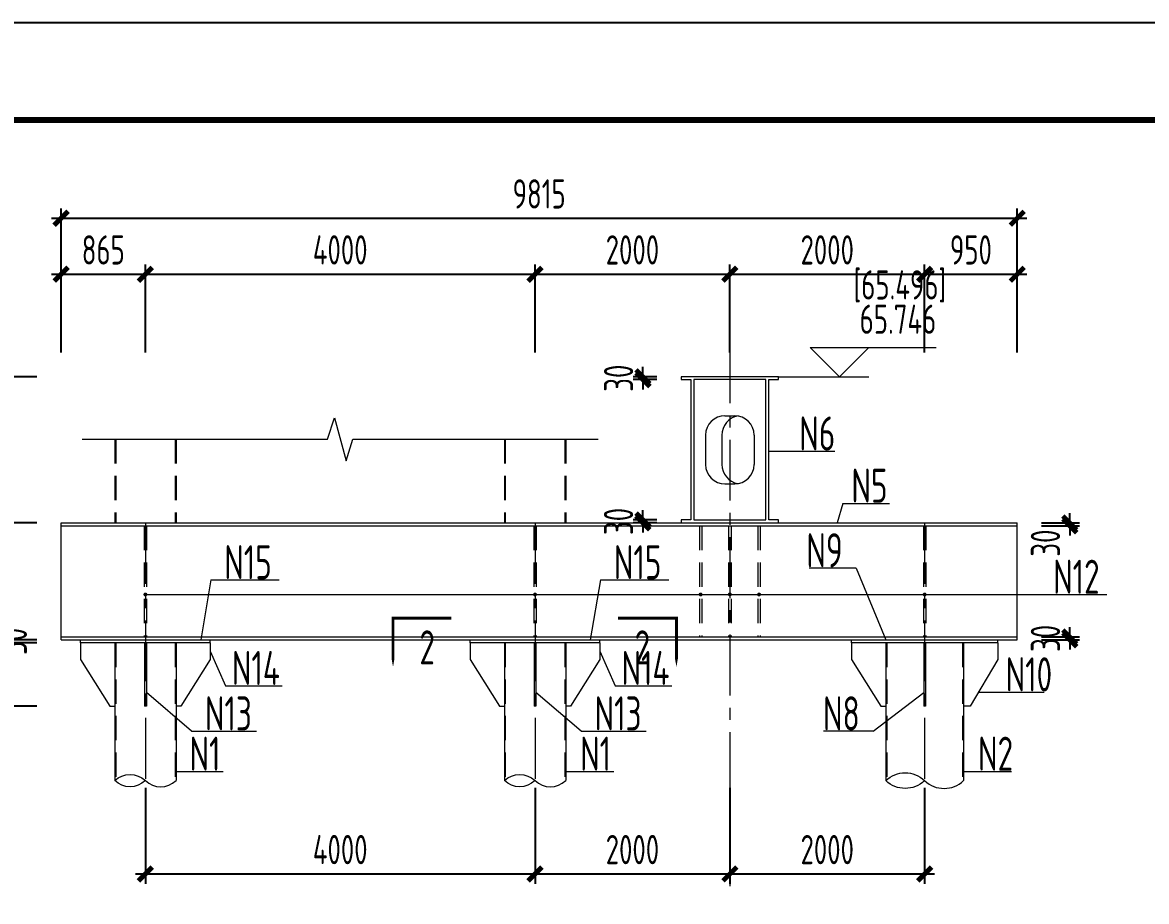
# Model space of a CAD drawing. Extents: x -2876908 to 633791, y -1383861 to 872234.
# Drawn here: x 246225 to 303922, y -527618 to -482523 of the extents above; entities that cross this region are included whole.
import ezdxf
from ezdxf.enums import TextEntityAlignment as Align

# ---------------------------------------------------------------- set-up
doc = ezdxf.new("R2010")
doc.units = 0
doc.header["$LTSCALE"] = 5
doc.header["$MEASUREMENT"] = 0
doc.linetypes.add('CENTER', pattern=[2, 1.25, -0.25, 0.25, -0.25])
doc.linetypes.add('DASHED', pattern=[0.75, 0.5, -0.25])
doc.layers.get('0').update_dxf_attribs({"linetype": 'CONTINUOUS', "lineweight": 25})
doc.layers.get('DEFPOINTS').update_dxf_attribs({"color": 35, "linetype": 'CONTINUOUS', "lineweight": 13})
for name, color, linetype, lineweight in [('1粗实线', 1, 'CONTINUOUS', 30), ('3中心线', 6, 'CENTER', 18), ('4虚线', 2, 'DASHED', 18), ('5标注', 3, 'CONTINUOUS', 15), ('6文本', 7, 'CONTINUOUS', 15), ('8轮廓线', 4, 'CONTINUOUS', 15), ('DIM', 3, 'CONTINUOUS', 0), ('HFZT', 5, 'CONTINUOUS', 15), ('REIND', 1, 'CONTINUOUS', 0), ('THIN', 7, 'CONTINUOUS', 0)]:
    doc.layers.add(name, color=color, linetype=linetype, lineweight=lineweight)
doc.styles.add('TSSD_Dimension', font='tssdeng.shx', dxfattribs={"width": 0.7, "bigfont": 'hztxt.shx'})
doc.styles.add('TSSD_NORM', font='tssdeng.shx', dxfattribs={"width": 0.7, "bigfont": 'hztxt.shx'})
doc.dimstyles.new('TSSD_100_100', dxfattribs={"dimtxt": 300, "dimasz": 100, "dimexe": 100, "dimexo": 250, "dimgap": 100, "dimtad": 1, "dimdec": 0, "dimzin": 0, "dimdsep": 46, "dimtxsty": 'TSSD_Dimension', "dimblk": 'ARCHTICK', "dimblk1": 'ARCHTICK', "dimblk2": 'ARCHTICK', "dimcen": 0, "dimdle": 100, "dimclrt": 7, "dimadec": 0, "dimazin": 0, "dimtfac": 1, "dimtdec": 0, "dimtix": 1, "dimtmove": 2, "dimatfit": 3, "dimfxl": 1, "dimtolj": 1, "dimtzin": 0, "dimarcsym": 0})

# ---------------------------------------------------------------- blocks, each defined once
blk = doc.blocks.new('施工设计图框')
at = {"color": 7, "linetype": 'Continuous'}
blk.add_lwpolyline([(-395.5, -13.5), (-395.5, 283.5), (24.5, 283.5), (24.5, -13.5), (-395.5, -13.5)], dxfattribs=at)
at = {"layer": '1粗实线', "color": 7, "linetype": 'Continuous', "const_width": 0.6}
blk.add_lwpolyline([(-370.5, -3.5), (-370.5, 273.5), (14.5, 273.5), (14.5, -3.5), (-370.5, -3.5)], dxfattribs=at)
at = {"layer": 'HFZT', "color": 2, "style": 'TSSD_NORM', "width": 0.7}
for tag, height, p in [('比例尺', 2.5, (7.25, 17.5)), ('图号', 2.5, (-20.49, 3.5)), ('日期', 2.5, (7.25, 3.5)), ('图名', 4, (-76.24, 0.75))]:
    blk.add_attdef(tag, text='', height=height, dxfattribs=at).set_placement(p, align=Align.MIDDLE)
blk = doc.blocks.new('_ArchTick')
at = {"color": 0, "linetype": 'ByBlock', "const_width": 0.5}
blk.add_lwpolyline([(-0.71, -0.71), (0.71, 0.71)], dxfattribs=at)
blk = doc.blocks.new('*D728')
at = {"layer": 'DEFPOINTS', "color": 0, "transparency": 16777216}
for p in [(252533, -520541), (272533, -520541), (272533, -526205)]:
    blk.add_point(p, dxfattribs=at)
at = {"layer": 'DIM', "color": 0, "lineweight": -2, "transparency": 16777216}
for p, q in [((252533, -521791), (252533, -526705)), ((272533, -521791), (272533, -526705)), ((252033, -526205), (273033, -526205))]:
    blk.add_line(p, q, dxfattribs=at)
at = {"layer": 'DIM', "color": 0, "lineweight": -2, "transparency": 16777216, "xscale": 500, "yscale": 500, "zscale": 500, "rotation": 180}
blk.add_blockref('_ArchTick', (252533, -526205), dxfattribs=at)
at = {"layer": 'DIM', "color": 0, "lineweight": -2, "transparency": 16777216, "xscale": 500, "yscale": 500, "zscale": 500}
blk.add_blockref('_ArchTick', (272533, -526205), dxfattribs=at)
at = {"layer": 'DIM', "color": 7, "transparency": 16777216, "insert": (262533, -524955), "char_height": 1500, "attachment_point": 5, "style": 'TSSD_Dimension'}
blk.add_mtext('\\A1;4000', dxfattribs=at)
blk = doc.blocks.new('*D729')
at = {"layer": 'DEFPOINTS', "color": 0, "transparency": 16777216}
for p in [(272533, -520541), (282533, -520541), (282533, -526205)]:
    blk.add_point(p, dxfattribs=at)
at = {"layer": 'DIM', "color": 0, "lineweight": -2, "transparency": 16777216}
for p, q in [((272533, -521791), (272533, -526705)), ((282533, -521791), (282533, -526705)), ((272033, -526205), (283033, -526205))]:
    blk.add_line(p, q, dxfattribs=at)
at = {"layer": 'DIM', "color": 0, "lineweight": -2, "transparency": 16777216, "xscale": 500, "yscale": 500, "zscale": 500, "rotation": 180}
blk.add_blockref('_ArchTick', (272533, -526205), dxfattribs=at)
at = {"layer": 'DIM', "color": 0, "lineweight": -2, "transparency": 16777216, "xscale": 500, "yscale": 500, "zscale": 500}
blk.add_blockref('_ArchTick', (282533, -526205), dxfattribs=at)
at = {"layer": 'DIM', "color": 7, "transparency": 16777216, "insert": (277533, -524955), "char_height": 1500, "attachment_point": 5, "style": 'TSSD_Dimension'}
blk.add_mtext('\\A1;2000', dxfattribs=at)
blk = doc.blocks.new('*D730')
at = {"layer": 'DEFPOINTS', "color": 0, "transparency": 16777216}
for p in [(282533, -520541), (292533, -520541), (292533, -526205)]:
    blk.add_point(p, dxfattribs=at)
at = {"layer": 'DIM', "color": 0, "lineweight": -2, "transparency": 16777216}
for p, q in [((282533, -521791), (282533, -526705)), ((292533, -521791), (292533, -526705)), ((282033, -526205), (293033, -526205))]:
    blk.add_line(p, q, dxfattribs=at)
at = {"layer": 'DIM', "color": 0, "lineweight": -2, "transparency": 16777216, "xscale": 500, "yscale": 500, "zscale": 500, "rotation": 180}
blk.add_blockref('_ArchTick', (282533, -526205), dxfattribs=at)
at = {"layer": 'DIM', "color": 0, "lineweight": -2, "transparency": 16777216, "xscale": 500, "yscale": 500, "zscale": 500}
blk.add_blockref('_ArchTick', (292533, -526205), dxfattribs=at)
at = {"layer": 'DIM', "color": 7, "transparency": 16777216, "insert": (287533, -524955), "char_height": 1500, "attachment_point": 5, "style": 'TSSD_Dimension'}
blk.add_mtext('\\A1;2000', dxfattribs=at)
blk = doc.blocks.new('*D738')
at = {"layer": 'DEFPOINTS', "color": 0, "transparency": 16777216}
for p in [(248208, -514346), (244455, -517596), (248208, -517596)]:
    blk.add_point(p, dxfattribs=at)
at = {"layer": 'DIM', "color": 0, "lineweight": -2, "transparency": 16777216}
for p, q in [((244455, -513846), (244455, -518096)), ((246958, -514346), (243955, -514346)), ((246958, -517596), (243955, -517596))]:
    blk.add_line(p, q, dxfattribs=at)
at = {"layer": 'DIM', "color": 0, "lineweight": -2, "transparency": 16777216, "xscale": 500, "yscale": 500, "zscale": 500}
for p, rotation in [((244455, -514346), 90), ((244455, -517596), 270)]:
    blk.add_blockref('_ArchTick', p, dxfattribs=dict(at, rotation=rotation))
at = {"layer": 'DIM', "color": 7, "transparency": 16777216, "insert": (243205, -515971), "char_height": 1500, "attachment_point": 5, "rotation": 90, "style": 'TSSD_Dimension'}
blk.add_mtext('\\A1;650', dxfattribs=at)
blk = doc.blocks.new('*D739')
at = {"layer": 'DEFPOINTS', "color": 0, "transparency": 16777216}
for p in [(244455, -514346), (248208, -514196), (248208, -514346)]:
    blk.add_point(p, dxfattribs=at)
at = {"layer": 'DIM', "color": 0, "lineweight": -2, "transparency": 16777216}
for p, q in [((244455, -514196), (244455, -513696)), ((246958, -514196), (243955, -514196)), ((246958, -514346), (243955, -514346)), ((244455, -514196), (244455, -514346)), ((244455, -514346), (244455, -514846))]:
    blk.add_line(p, q, dxfattribs=at)
at = {"layer": 'DIM', "color": 0, "lineweight": -2, "transparency": 16777216, "xscale": 500, "yscale": 500, "zscale": 500}
for p, rotation in [((244455, -514196), 270), ((244455, -514346), 90)]:
    blk.add_blockref('_ArchTick', p, dxfattribs=dict(at, rotation=rotation))
at = {"layer": 'DIM', "color": 7, "transparency": 16777216, "insert": (245705, -514271), "char_height": 1500, "attachment_point": 5, "rotation": 90, "style": 'TSSD_Dimension'}
blk.add_mtext('\\A1;30', dxfattribs=at)
blk = doc.blocks.new('*D740')
at = {"layer": 'DEFPOINTS', "color": 0, "transparency": 16777216}
for p in [(244455, -508196), (248208, -508196), (248208, -514196)]:
    blk.add_point(p, dxfattribs=at)
at = {"layer": 'DIM', "color": 0, "lineweight": -2, "transparency": 16777216}
for p, q in [((244455, -514696), (244455, -507696)), ((246958, -508196), (243955, -508196)), ((246958, -514196), (243955, -514196))]:
    blk.add_line(p, q, dxfattribs=at)
at = {"layer": 'DIM', "color": 0, "lineweight": -2, "transparency": 16777216, "xscale": 500, "yscale": 500, "zscale": 500}
for p, rotation in [((244455, -508196), 90), ((244455, -514196), 270)]:
    blk.add_blockref('_ArchTick', p, dxfattribs=dict(at, rotation=rotation))
at = {"layer": 'DIM', "color": 7, "transparency": 16777216, "insert": (243205, -511196), "char_height": 1500, "attachment_point": 5, "rotation": 90, "style": 'TSSD_Dimension'}
blk.add_mtext('\\A1;1200', dxfattribs=at)
blk = doc.blocks.new('*D741')
at = {"layer": 'DEFPOINTS', "color": 0, "transparency": 16777216}
for p in [(244455, -500696), (248208, -500696), (248208, -508196)]:
    blk.add_point(p, dxfattribs=at)
at = {"layer": 'DIM', "color": 0, "lineweight": -2, "transparency": 16777216}
for p, q in [((244455, -508696), (244455, -500196)), ((246958, -500696), (243955, -500696)), ((246958, -508196), (243955, -508196))]:
    blk.add_line(p, q, dxfattribs=at)
at = {"layer": 'DIM', "color": 0, "lineweight": -2, "transparency": 16777216, "xscale": 500, "yscale": 500, "zscale": 500}
for p, rotation in [((244455, -500696), 90), ((244455, -508196), 270)]:
    blk.add_blockref('_ArchTick', p, dxfattribs=dict(at, rotation=rotation))
at = {"layer": 'DIM', "color": 7, "transparency": 16777216, "insert": (243205, -504446), "char_height": 1500, "attachment_point": 5, "rotation": 90, "style": 'TSSD_Dimension'}
blk.add_mtext('\\A1;1500', dxfattribs=at)
blk = doc.blocks.new('*D742')
at = {"layer": 'DEFPOINTS', "color": 0, "transparency": 16777216}
for p in [(252533, -495440), (248208, -500696), (252533, -500696)]:
    blk.add_point(p, dxfattribs=at)
at = {"layer": 'DIM', "color": 0, "lineweight": -2, "transparency": 16777216}
for p, q in [((248208, -499446), (248208, -494940)), ((252533, -499446), (252533, -494940)), ((247708, -495440), (253033, -495440))]:
    blk.add_line(p, q, dxfattribs=at)
at = {"layer": 'DIM', "color": 0, "lineweight": -2, "transparency": 16777216, "xscale": 500, "yscale": 500, "zscale": 500, "rotation": 180}
blk.add_blockref('_ArchTick', (248208, -495440), dxfattribs=at)
at = {"layer": 'DIM', "color": 0, "lineweight": -2, "transparency": 16777216, "xscale": 500, "yscale": 500, "zscale": 500}
blk.add_blockref('_ArchTick', (252533, -495440), dxfattribs=at)
at = {"layer": 'DIM', "color": 7, "transparency": 16777216, "insert": (250371, -494190), "char_height": 1500, "attachment_point": 5, "style": 'TSSD_Dimension'}
blk.add_mtext('\\A1;865', dxfattribs=at)
blk = doc.blocks.new('*D743')
at = {"layer": 'DEFPOINTS', "color": 0, "transparency": 16777216}
for p in [(272533, -495440), (252533, -500696), (272533, -500696)]:
    blk.add_point(p, dxfattribs=at)
at = {"layer": 'DIM', "color": 0, "lineweight": -2, "transparency": 16777216}
for p, q in [((252533, -499446), (252533, -494940)), ((272533, -499446), (272533, -494940)), ((252033, -495440), (273033, -495440))]:
    blk.add_line(p, q, dxfattribs=at)
at = {"layer": 'DIM', "color": 0, "lineweight": -2, "transparency": 16777216, "xscale": 500, "yscale": 500, "zscale": 500, "rotation": 180}
blk.add_blockref('_ArchTick', (252533, -495440), dxfattribs=at)
at = {"layer": 'DIM', "color": 0, "lineweight": -2, "transparency": 16777216, "xscale": 500, "yscale": 500, "zscale": 500}
blk.add_blockref('_ArchTick', (272533, -495440), dxfattribs=at)
at = {"layer": 'DIM', "color": 7, "transparency": 16777216, "insert": (262533, -494190), "char_height": 1500, "attachment_point": 5, "style": 'TSSD_Dimension'}
blk.add_mtext('\\A1;4000', dxfattribs=at)
blk = doc.blocks.new('*D744')
at = {"layer": 'DEFPOINTS', "color": 0, "transparency": 16777216}
for p in [(282533, -495440), (272533, -500696), (282533, -500696)]:
    blk.add_point(p, dxfattribs=at)
at = {"layer": 'DIM', "color": 0, "lineweight": -2, "transparency": 16777216}
for p, q in [((272533, -499446), (272533, -494940)), ((282533, -499446), (282533, -494940)), ((272033, -495440), (283033, -495440))]:
    blk.add_line(p, q, dxfattribs=at)
at = {"layer": 'DIM', "color": 0, "lineweight": -2, "transparency": 16777216, "xscale": 500, "yscale": 500, "zscale": 500, "rotation": 180}
blk.add_blockref('_ArchTick', (272533, -495440), dxfattribs=at)
at = {"layer": 'DIM', "color": 0, "lineweight": -2, "transparency": 16777216, "xscale": 500, "yscale": 500, "zscale": 500}
blk.add_blockref('_ArchTick', (282533, -495440), dxfattribs=at)
at = {"layer": 'DIM', "color": 7, "transparency": 16777216, "insert": (277533, -494190), "char_height": 1500, "attachment_point": 5, "style": 'TSSD_Dimension'}
blk.add_mtext('\\A1;2000', dxfattribs=at)
blk = doc.blocks.new('*D745')
at = {"layer": 'DEFPOINTS', "color": 0, "transparency": 16777216}
for p in [(292533, -495440), (282533, -500696), (292533, -500696)]:
    blk.add_point(p, dxfattribs=at)
at = {"layer": 'DIM', "color": 0, "lineweight": -2, "transparency": 16777216}
for p, q in [((282533, -499446), (282533, -494940)), ((292533, -499446), (292533, -494940)), ((282033, -495440), (293033, -495440))]:
    blk.add_line(p, q, dxfattribs=at)
at = {"layer": 'DIM', "color": 0, "lineweight": -2, "transparency": 16777216, "xscale": 500, "yscale": 500, "zscale": 500, "rotation": 180}
blk.add_blockref('_ArchTick', (282533, -495440), dxfattribs=at)
at = {"layer": 'DIM', "color": 0, "lineweight": -2, "transparency": 16777216, "xscale": 500, "yscale": 500, "zscale": 500}
blk.add_blockref('_ArchTick', (292533, -495440), dxfattribs=at)
at = {"layer": 'DIM', "color": 7, "transparency": 16777216, "insert": (287533, -494190), "char_height": 1500, "attachment_point": 5, "style": 'TSSD_Dimension'}
blk.add_mtext('\\A1;2000', dxfattribs=at)
blk = doc.blocks.new('*D746')
at = {"layer": 'DEFPOINTS', "color": 0, "transparency": 16777216}
for p in [(297283, -495440), (292533, -500696), (297283, -500696)]:
    blk.add_point(p, dxfattribs=at)
at = {"layer": 'DIM', "color": 0, "lineweight": -2, "transparency": 16777216}
for p, q in [((292533, -499446), (292533, -494940)), ((297283, -499446), (297283, -494940)), ((292033, -495440), (297783, -495440))]:
    blk.add_line(p, q, dxfattribs=at)
at = {"layer": 'DIM', "color": 0, "lineweight": -2, "transparency": 16777216, "xscale": 500, "yscale": 500, "zscale": 500, "rotation": 180}
blk.add_blockref('_ArchTick', (292533, -495440), dxfattribs=at)
at = {"layer": 'DIM', "color": 0, "lineweight": -2, "transparency": 16777216, "xscale": 500, "yscale": 500, "zscale": 500}
blk.add_blockref('_ArchTick', (297283, -495440), dxfattribs=at)
at = {"layer": 'DIM', "color": 7, "transparency": 16777216, "insert": (294908, -494190), "char_height": 1500, "attachment_point": 5, "style": 'TSSD_Dimension'}
blk.add_mtext('\\A1;950', dxfattribs=at)
blk = doc.blocks.new('*D747')
at = {"layer": 'DEFPOINTS', "color": 0, "transparency": 16777216}
for p in [(297283, -492568), (248208, -500696), (297283, -500696)]:
    blk.add_point(p, dxfattribs=at)
at = {"layer": 'DIM', "color": 0, "lineweight": -2, "transparency": 16777216}
for p, q in [((248208, -499446), (248208, -492068)), ((297283, -499446), (297283, -492068)), ((247708, -492568), (297783, -492568))]:
    blk.add_line(p, q, dxfattribs=at)
at = {"layer": 'DIM', "color": 0, "lineweight": -2, "transparency": 16777216, "xscale": 500, "yscale": 500, "zscale": 500, "rotation": 180}
blk.add_blockref('_ArchTick', (248208, -492568), dxfattribs=at)
at = {"layer": 'DIM', "color": 0, "lineweight": -2, "transparency": 16777216, "xscale": 500, "yscale": 500, "zscale": 500}
blk.add_blockref('_ArchTick', (297283, -492568), dxfattribs=at)
at = {"layer": 'DIM', "color": 7, "transparency": 16777216, "insert": (272746, -491318), "char_height": 1500, "attachment_point": 5, "style": 'TSSD_Dimension'}
blk.add_mtext('\\A1;9815', dxfattribs=at)
blk = doc.blocks.new('*D748')
at = {"layer": 'DEFPOINTS', "color": 0, "transparency": 16777216}
for p in [(297283, -508196), (297283, -508346), (299983, -508346)]:
    blk.add_point(p, dxfattribs=at)
at = {"layer": 'DIM', "color": 0, "lineweight": -2, "transparency": 16777216}
for p, q in [((299983, -508196), (299983, -507696)), ((298533, -508196), (300483, -508196)), ((299983, -508196), (299983, -508346)), ((298533, -508346), (300483, -508346)), ((299983, -508346), (299983, -508846))]:
    blk.add_line(p, q, dxfattribs=at)
at = {"layer": 'DIM', "color": 0, "lineweight": -2, "transparency": 16777216, "xscale": 500, "yscale": 500, "zscale": 500}
for p, rotation in [((299983, -508196), 270), ((299983, -508346), 90)]:
    blk.add_blockref('_ArchTick', p, dxfattribs=dict(at, rotation=rotation))
at = {"layer": 'DIM', "color": 7, "transparency": 16777216, "insert": (298733, -509232), "char_height": 1500, "attachment_point": 5, "rotation": 90, "style": 'TSSD_Dimension'}
blk.add_mtext('\\A1;30', dxfattribs=at)
blk = doc.blocks.new('*D749')
at = {"layer": 'DEFPOINTS', "color": 0, "transparency": 16777216}
for p in [(297283, -514046), (297283, -514196), (299983, -514196)]:
    blk.add_point(p, dxfattribs=at)
at = {"layer": 'DIM', "color": 0, "lineweight": -2, "transparency": 16777216}
for p, q in [((298533, -514046), (300483, -514046)), ((299983, -514046), (299983, -513546)), ((299983, -514046), (299983, -514196)), ((298533, -514196), (300483, -514196)), ((299983, -514196), (299983, -514696))]:
    blk.add_line(p, q, dxfattribs=at)
at = {"layer": 'DIM', "color": 0, "lineweight": -2, "transparency": 16777216, "xscale": 500, "yscale": 500, "zscale": 500}
for p, rotation in [((299983, -514046), 270), ((299983, -514196), 90)]:
    blk.add_blockref('_ArchTick', p, dxfattribs=dict(at, rotation=rotation))
at = {"layer": 'DIM', "color": 7, "transparency": 16777216, "insert": (298733, -514121), "char_height": 1500, "attachment_point": 5, "rotation": 90, "style": 'TSSD_Dimension'}
blk.add_mtext('\\A1;30', dxfattribs=at)
blk = doc.blocks.new('*D750')
at = {"layer": 'DEFPOINTS', "color": 0, "transparency": 16777216}
for p in [(278071, -508196), (280033, -508046), (280033, -508196)]:
    blk.add_point(p, dxfattribs=at)
at = {"layer": 'DIM', "color": 0, "lineweight": -2, "transparency": 16777216}
for p, q in [((278071, -508046), (278071, -507546)), ((278783, -508046), (277571, -508046)), ((278783, -508196), (277571, -508196)), ((278071, -508046), (278071, -508196)), ((278071, -508196), (278071, -508696))]:
    blk.add_line(p, q, dxfattribs=at)
at = {"layer": 'DIM', "color": 0, "lineweight": -2, "transparency": 16777216, "xscale": 500, "yscale": 500, "zscale": 500}
for p, rotation in [((278071, -508046), 270), ((278071, -508196), 90)]:
    blk.add_blockref('_ArchTick', p, dxfattribs=dict(at, rotation=rotation))
at = {"layer": 'DIM', "color": 7, "transparency": 16777216, "insert": (276821, -508121), "char_height": 1500, "attachment_point": 5, "rotation": 90, "style": 'TSSD_Dimension'}
blk.add_mtext('\\A1;30', dxfattribs=at)
blk = doc.blocks.new('*D751')
at = {"layer": 'DEFPOINTS', "color": 0, "transparency": 16777216}
for p in [(280033, -500696), (278071, -500846), (280033, -500846)]:
    blk.add_point(p, dxfattribs=at)
at = {"layer": 'DIM', "color": 0, "lineweight": -2, "transparency": 16777216}
for p, q in [((278071, -500696), (278071, -500196)), ((278783, -500696), (277571, -500696)), ((278071, -500696), (278071, -500846)), ((278783, -500846), (277571, -500846)), ((278071, -500846), (278071, -501346))]:
    blk.add_line(p, q, dxfattribs=at)
at = {"layer": 'DIM', "color": 0, "lineweight": -2, "transparency": 16777216, "xscale": 500, "yscale": 500, "zscale": 500}
for p, rotation in [((278071, -500696), 270), ((278071, -500846), 90)]:
    blk.add_blockref('_ArchTick', p, dxfattribs=dict(at, rotation=rotation))
at = {"layer": 'DIM', "color": 7, "transparency": 16777216, "insert": (276821, -500771), "char_height": 1500, "attachment_point": 5, "rotation": 90, "style": 'TSSD_Dimension'}
blk.add_mtext('\\A1;30', dxfattribs=at)

msp = doc.modelspace()

# ---------------------------------------------------------------- linework, layer by layer
at = {"layer": '3中心线', "ltscale": 500}
for p, q in [((282533.202, -498927.311), (282533.202, -526827.308)), ((252533.202, -508195.534), (252533.202, -521417.534)), ((272533.202, -508195.534), (272533.202, -521417.534)), ((292533.202, -508195.534), (292533.202, -521417.534))]:
    msp.add_line(p, q, dxfattribs=at)
at = {"layer": '4虚线', "ltscale": 500}
for p, q in [((250958.202, -503905.12), (250958.202, -508195.534)), ((251008.202, -503905.12), (251008.202, -508195.534)), ((254058.202, -503905.12), (254058.202, -508195.534)), ((254108.202, -503905.12), (254108.202, -508195.534)), ((270958.202, -503905.12), (270958.202, -508195.534)), ((271008.202, -503905.12), (271008.202, -508195.534)), ((274058.202, -503905.12), (274058.202, -508195.534)), ((274108.202, -503905.12), (274108.202, -508195.534)), ((252473.202, -508345.534), (252473.202, -514045.534)), ((252593.202, -508345.534), (252593.202, -514045.534)), ((272473.202, -508345.534), (272473.202, -514045.534)), ((272593.202, -508345.534), (272593.202, -514045.534)), ((280973.202, -508345.534), (280973.202, -514045.534)), ((281093.202, -508345.534), (281093.202, -514045.534)), ((282473.202, -508345.534), (282473.202, -514045.534)), ((282593.202, -508345.534), (282593.202, -514045.534)), ((283973.202, -508345.534), (283973.202, -514045.534)), ((284093.202, -508345.534), (284093.202, -514045.534)), ((292473.202, -508345.534), (292473.202, -514045.534)), ((292593.202, -508345.534), (292593.202, -514045.534)), ((251008.202, -514345.534), (251008.202, -521417.534)), ((254058.202, -514345.534), (254058.202, -521417.534)), ((271008.202, -514345.534), (271008.202, -521417.534)), ((274058.202, -514345.534), (274058.202, -521417.534)), ((290593.202, -514345.534), (290593.202, -521417.534)), ((294473.202, -514345.534), (294473.202, -521417.534))]:
    msp.add_line(p, q, dxfattribs=at)
at = {"layer": '5标注'}
for p, q in [((284533.202, -504516.172), (287926.453, -504516.172)), ((288334.487, -507192.108), (288039.216, -508195.534)), ((288334.487, -507192.108), (290729.234, -507192.108)), ((289014.989, -510508.951), (286602.431, -510508.951)), ((289014.989, -510508.951), (290533.202, -514195.534)), ((255891.652, -511120.558), (255371.313, -514195.534)), ((255891.652, -511120.558), (259398.357, -511120.558)), ((275891.652, -511120.558), (275371.313, -514195.534)), ((275891.652, -511120.558), (279398.357, -511120.558)), ((252533.202, -511866.172), (301892.364, -511866.172)), ((255858.202, -514770.534), (256652.566, -516546.744)), ((275858.202, -514770.534), (276652.566, -516546.744)), ((254901.479, -518876.82), (252583.202, -516903.304)), ((256652.566, -516546.744), (259561.466, -516546.744)), ((274901.479, -518876.82), (272583.202, -516903.304)), ((276652.566, -516546.744), (279561.466, -516546.744)), ((289889.733, -518876.82), (292483.202, -516903.304)), ((295288.495, -516874.979), (298660.945, -516874.979)), ((254901.479, -518876.82), (258236.727, -518876.82)), ((274901.479, -518876.82), (278236.727, -518876.82)), ((289889.733, -518876.82), (287336.215, -518876.82)), ((254108.202, -520945.299), (256524.675, -520945.299)), ((274158.202, -520945.299), (276574.675, -520945.299)), ((294583.202, -520945.299), (296999.675, -520945.299))]:
    msp.add_line(p, q, dxfattribs=at)
at = {"layer": '5标注', "flags": 128}
for points in [[(268245.262, -513082.744, 150, 150, 0), (265245.262, -513082.744, 150, 150, 0), (265245.262, -514582.744, 350, 0, 0), (265245.262, -515582.744, 0, 0, 0)], [(276792.322, -513082.744, 150, 150, 0), (279792.322, -513082.744, 150, 150, 0), (279792.322, -514582.744, 350, 0, 0), (279792.322, -515582.744, 0, 0, 0)]]:
    msp.add_lwpolyline(points, format="xyseb", dxfattribs=at)
at = {"layer": '8轮廓线'}
for p, q in [((282283.202, -502695.534), (282783.202, -502695.534)), ((281283.202, -503695.534), (281283.202, -505195.534)), ((282121.754, -503695.534), (282121.754, -505195.534)), ((283783.202, -503695.534), (283783.202, -505195.534)), ((282283.202, -506195.534), (282783.202, -506195.534)), ((248208.202, -514195.534), (248208.202, -508195.534)), ((248208.202, -508195.534), (297283.202, -508195.534)), ((297283.202, -514195.534), (297283.202, -508195.534)), ((248208.202, -508345.534), (297283.202, -508345.534)), ((248208.202, -514045.534), (297283.202, -514045.534)), ((248208.202, -514195.534), (297283.202, -514195.534)), ((249208.202, -514345.534), (249208.202, -514195.534)), ((249208.202, -514195.534), (255858.202, -514195.534)), ((255858.202, -514345.534), (249208.202, -514345.534)), ((249208.202, -514345.534), (249208.202, -515195.534)), ((250958.202, -514345.534), (250958.202, -521417.534)), ((252483.202, -514345.534), (252483.202, -517595.534)), ((252583.202, -514345.534), (252583.202, -517595.534)), ((254108.202, -514345.534), (254108.202, -521417.534)), ((255858.202, -514345.534), (255858.202, -514195.534)), ((255858.202, -514345.534), (255858.202, -515195.534)), ((255858.202, -514345.534), (255858.202, -515195.534)), ((269208.202, -514345.534), (269208.202, -514195.534)), ((269208.202, -514195.534), (275858.202, -514195.534)), ((275858.202, -514345.534), (269208.202, -514345.534)), ((269208.202, -514345.534), (269208.202, -515195.534)), ((270958.202, -514345.534), (270958.202, -521417.534)), ((272483.202, -514345.534), (272483.202, -517595.534)), ((272583.202, -514345.534), (272583.202, -517595.534)), ((274108.202, -514345.534), (274108.202, -521417.534)), ((275858.202, -514345.534), (275858.202, -514195.534)), ((275858.202, -514345.534), (275858.202, -515195.534)), ((275858.202, -514345.534), (275858.202, -515195.534)), ((288783.202, -514345.534), (288783.202, -514195.534)), ((288783.202, -514195.534), (296283.202, -514195.534)), ((296283.202, -514345.534), (288783.202, -514345.534)), ((288783.202, -514345.534), (288783.202, -515195.534)), ((290533.202, -514195.534), (294533.202, -514195.534)), ((290533.202, -514345.534), (290533.202, -521417.534)), ((292483.202, -514345.534), (292483.202, -517595.534)), ((292583.202, -514345.534), (292583.202, -517595.534)), ((294533.202, -514345.534), (294533.202, -521417.534)), ((296283.202, -514345.534), (296283.202, -514195.534)), ((296283.202, -514345.534), (296283.202, -515195.534)), ((249208.202, -515195.534), (250708.202, -517595.534)), ((255858.202, -515195.534), (254358.202, -517595.534)), ((269208.202, -515195.534), (270708.202, -517595.534)), ((275858.202, -515195.534), (274358.202, -517595.534)), ((288783.202, -515195.534), (290283.202, -517595.534)), ((296283.202, -515195.534), (294861.723, -517595.534)), ((250708.202, -517595.534), (250958.202, -517595.534)), ((252583.202, -517595.534), (252483.202, -517595.534)), ((254358.202, -517595.534), (254108.202, -517595.534)), ((270708.202, -517595.534), (270958.202, -517595.534)), ((272583.202, -517595.534), (272483.202, -517595.534)), ((274358.202, -517595.534), (274108.202, -517595.534)), ((290283.202, -517595.534), (290533.202, -517595.534)), ((292583.202, -517595.534), (292483.202, -517595.534)), ((294861.723, -517595.534), (294533.202, -517595.534))]:
    msp.add_line(p, q, dxfattribs=at)
for points in [[(280033.202, -508195.534), (285033.202, -508195.534), (285033.202, -508045.534), (284533.202, -508045.534), (284533.202, -500845.534), (285033.202, -500845.534), (285033.202, -500695.534), (280033.202, -500695.534), (280033.202, -500845.534), (280533.202, -500845.534), (280533.202, -508045.534), (280033.202, -508045.534)], [(280683.202, -508045.534), (284383.202, -508045.534), (284383.202, -500845.534), (280683.202, -500845.534)]]:
    msp.add_lwpolyline(points, close=True, dxfattribs=at)
for centre, start, end in [((282283.202, -503695.534), 90, 180), ((283121.754, -503695.534), 99.74573428, 180), ((282783.202, -503695.534), 0, 90), ((282283.202, -505195.534), 180, 270), ((283121.754, -505195.534), 180, 260.25426572), ((282783.202, -505195.534), 270, 0)]:
    msp.add_arc(centre, 1000, start, end, dxfattribs=at)
at = {"layer": 'REIND', "const_width": 100}
for points in [[(252483.202, -511866.172, 1), (252583.202, -511866.172, 1)], [(272483.202, -511866.172, 1), (272583.202, -511866.172, 1)], [(280983.202, -511866.172, 1), (281083.202, -511866.172, 1)], [(282483.202, -511866.172, 1), (282583.202, -511866.172, 1)], [(283983.202, -511866.172, 1), (284083.202, -511866.172, 1)], [(292483.202, -511866.172, 1), (292583.202, -511866.172, 1)]]:
    msp.add_lwpolyline(points, format="xyb", close=True, dxfattribs=at)
at = {"layer": 'THIN'}
for p, q in [((288161.195, -500695.534), (286661.195, -499195.534)), ((286661.195, -499195.534), (289661.195, -499195.534)), ((288161.195, -500695.534), (289661.195, -499195.534)), ((289661.195, -499195.534), (293127.541, -499195.534)), ((285033.202, -500695.534), (289661.195, -500695.534))]:
    msp.add_line(p, q, dxfattribs=at)
at = {"layer": 'THIN', "flags": 128}
msp.add_lwpolyline([(249290.761, -503905.12), (261883.202, -503905.12), (262233.202, -502805.12), (262833.202, -505005.12), (263183.202, -503905.12), (275775.643, -503905.12)], dxfattribs=at)
at = {"layer": 'THIN'}
for points in [[(252533.202, -521417.534, -0.4), (250958.202, -521417.534, -0.4), (252533.202, -521417.534, 0.4), (254108.202, -521417.534, 0.4)], [(272533.202, -521417.534, -0.4), (270958.202, -521417.534, -0.4), (272533.202, -521417.534, 0.4), (274108.202, -521417.534, 0.4)], [(292533.202, -521417.534, -0.4), (290533.202, -521417.534, -0.4), (292533.202, -521417.534, 0.4), (294533.202, -521417.534, 0.4)]]:
    msp.add_lwpolyline(points, format="xyb", dxfattribs=at)

# ---------------------------------------------------------------- block references
at = {"xscale": 500, "yscale": 500, "zscale": 500}
msp.add_blockref('施工设计图框', (358492.46, -624273.382), dxfattribs=at)

# ---------------------------------------------------------------- texts
at = {"layer": '5标注', "color": 7, "char_height": 1750, "style": 'TSSD_NORM'}
for s, insert, attachment_point in [('N6', (286095.804, -504483.672), 7), ('N5', (288772.728, -507159.608), 7), ('N9', (288326.748, -510476.451), 9), ('N15', (256579.893, -511088.058), 7), ('N15', (276579.893, -511088.058), 7), ('N12', (299126.35, -511833.672), 7), ('N14', (256971.443, -516514.244), 7), ('N14', (276971.443, -516514.244), 7), ('N10', (296689.906, -516842.479), 7), ('N13', (255589.72, -518844.32), 7), ('N13', (275589.72, -518844.32), 7), ('N8', (289201.492, -518844.32), 9), ('N1', (254796.443, -520912.799), 7), ('N1', (274846.443, -520912.799), 7), ('N2', (295271.443, -520912.799), 7)]:
    msp.add_mtext(s, dxfattribs=dict(at, insert=insert, attachment_point=attachment_point))
at = {"layer": '6文本', "style": 'TSSD_NORM', "width": 0.7}
for p in [(266995.262, -514582.744), (278042.322, -514582.744)]:
    msp.add_text('2', height=1750, dxfattribs=at).set_placement(p, align=Align.MIDDLE_CENTER)
at = {"layer": 'DIM', "color": 7, "style": 'TSSD_Dimension', "width": 0.7}
for s, p in [('[65.496]', (293633.658, -497185.503)), ('65.746', (293127.541, -498945.534))]:
    msp.add_text(s, height=1500, dxfattribs=at).set_placement(p, align=Align.BOTTOM_RIGHT)

# ---------------------------------------------------------------- dimensions: what is measured, and where the dimension line sits
at = {"layer": 'DIM'}
for base, p1, p2, picture, middle in [((297283.202, -492567.553), (248208.202, -500695.534), (297283.202, -500695.534), '*D747', (272745.702, -491317.553)), ((252533.202, -495440.436), (248208.202, -500695.534), (252533.202, -500695.534), '*D742', (250370.702, -494190.436)), ((272533.202, -495440.436), (252533.202, -500695.534), (272533.202, -500695.534), '*D743', (262533.202, -494190.436)), ((282533.202, -495440.436), (272533.202, -500695.534), (282533.202, -500695.534), '*D744', (277533.202, -494190.436)), ((292533.202, -495440.436), (282533.202, -500695.534), (292533.202, -500695.534), '*D745', (287533.202, -494190.436)), ((297283.202, -495440.436), (292533.202, -500695.534), (297283.202, -500695.534), '*D746', (294908.202, -494190.436)), ((272533.202, -526204.848), (252533.202, -520541.379), (272533.202, -520541.379), '*D728', (262533.202, -524954.848)), ((282533.202, -526204.848), (272533.202, -520541.379), (282533.202, -520541.379), '*D729', (277533.202, -524954.848)), ((292533.202, -526204.848), (282533.202, -520541.379), (292533.202, -520541.379), '*D730', (287533.202, -524954.848))]:
    dim = msp.add_linear_dim(base=base, p1=p1, p2=p2, dimstyle='TSSD_100_100', override={"dimtxt": 1500, "dimasz": 500, "dimexe": 500, "dimexo": 1250, "dimgap": 500, "dimlfac": 0.2, "dimdle": 500}, dxfattribs=at)
    dim.commit()
    dim.dimension.update_dxf_attribs({"geometry": picture, "text_midpoint": middle})
for base, p1, p2, picture, middle in [((278070.503, -500845.534), (280033.202, -500695.534), (280033.202, -500845.534), '*D751', (276820.503, -500770.534)), ((244455.226, -500695.534), (248208.202, -508195.534), (248208.202, -500695.534), '*D741', (243205.226, -504445.534)), ((278070.503, -508195.534), (280033.202, -508045.534), (280033.202, -508195.534), '*D750', (276820.503, -508120.534)), ((244455.226, -508195.534), (248208.202, -514195.534), (248208.202, -508195.534), '*D740', (243205.226, -511195.534)), ((299983.238, -514195.534), (297283.202, -514045.534), (297283.202, -514195.534), '*D749', (298733.238, -514120.534)), ((244455.226, -517595.534), (248208.202, -514345.534), (248208.202, -517595.534), '*D738', (243205.226, -515970.534))]:
    dim = msp.add_linear_dim(base=base, p1=p1, p2=p2, angle=90, dimstyle='TSSD_100_100', override={"dimtxt": 1500, "dimasz": 500, "dimexe": 500, "dimexo": 1250, "dimgap": 500, "dimlfac": 0.2, "dimdle": 500}, dxfattribs=at)
    dim.commit()
    dim.dimension.update_dxf_attribs({"geometry": picture, "text_midpoint": middle})
for base, p1, p2, picture, middle in [((299983.238, -508345.534), (297283.202, -508195.534), (297283.202, -508345.534), '*D748', (298733.238, -509232.072)), ((244455.226, -514345.534), (248208.202, -514195.534), (248208.202, -514345.534), '*D739', (245705.226, -514270.534))]:
    dim = msp.add_linear_dim(base=base, p1=p1, p2=p2, angle=90, dimstyle='TSSD_100_100', override={"dimtxt": 1500, "dimasz": 500, "dimexe": 500, "dimexo": 1250, "dimgap": 500, "dimlfac": 0.2, "dimdle": 500}, dxfattribs=at)
    dim.commit()
    dim.dimension.update_dxf_attribs({"geometry": picture, "text_midpoint": middle, "dimtype": 160})

doc.saveas('drawing.dxf')
